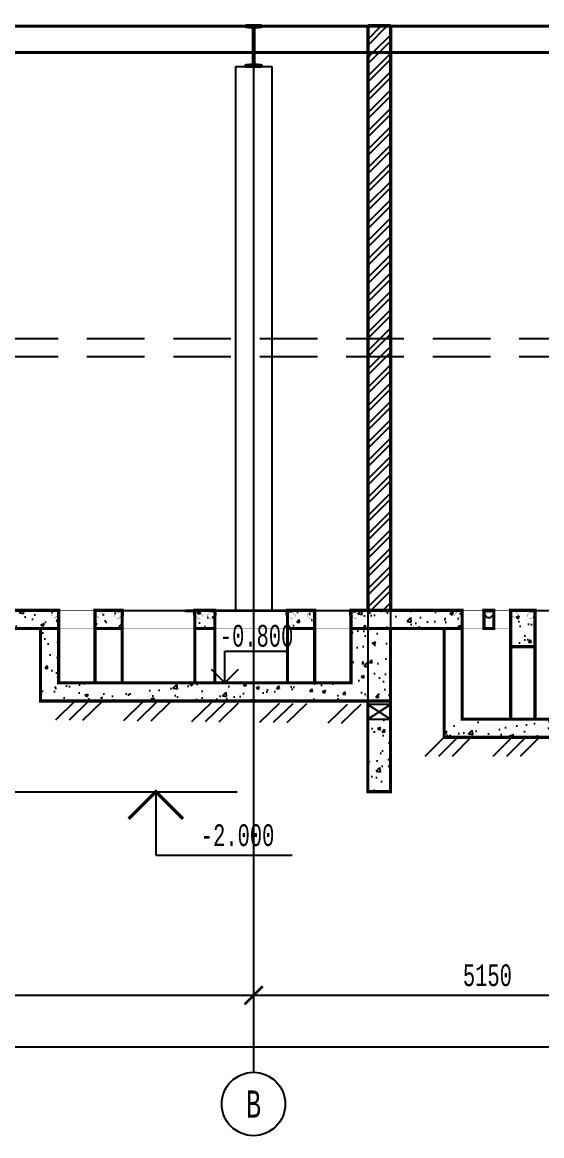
# Model space of a CAD drawing. Extents: x 419008 to 585152, y 366207 to 472224.
# Drawn here: x 515288 to 521010, y 412231 to 424514 of the extents above; entities that cross this region are included whole.
import ezdxf
from ezdxf.enums import TextEntityAlignment as Align

# ---------------------------------------------------------------- set-up
doc = ezdxf.new("R2010")
doc.units = 0
doc.header["$LTSCALE"] = 50
doc.header["$PDSIZE"] = -5
for name, pattern in [('CACHE', [0.375, 0.25, -0.125]), ('CONTINOUS', [16, 16, -1e-13]), ('DASHED', [19.05, 12.7, -6.35])]:
    doc.linetypes.add(name, pattern=pattern)
doc.layers.get('0').update_dxf_attribs({"linetype": 'CONTINUOUS'})
doc.layers.get('Defpoints').update_dxf_attribs({"linetype": 'CONTINUOUS'})
for name, color, linetype in [('AXIS', 40, 'CONTINUOUS'), ('BRICK', 2, 'CONTINUOUS'), ('hatch', 251, 'CONTINUOUS'), ('Metall', 230, 'CONTINUOUS'), ('WALL', 5, 'CONTINUOUS')]:
    doc.layers.add(name, color=color, linetype=linetype)
doc.styles.add('MONOTXT1', font='monotxt1', dxfattribs={"width": 0.65, "height": 300})
doc.styles.add('ST_1', font='monotxt.shx', dxfattribs={"width": 0.65, "height": 300})
doc.styles.add('ST_2', font='monotxt.shx', dxfattribs={"width": 0.65, "height": 240})
doc.styles.get("Standard").update_dxf_attribs({"font": 'monotxt.shx', "width": 0.65, "height": 300})
doc.dimstyles.get("Standard").update_dxf_attribs({"dimtxt": 300, "dimasz": 300, "dimexe": 2, "dimexo": 2, "dimgap": 0.09, "dimtad": 1, "dimdec": 0, "dimzin": 0, "dimdsep": 46, "dimtxsty": 'Standard', "dimcen": 0.09, "dimadec": 0, "dimazin": 0, "dimtfac": 1, "dimtdec": 0, "dimtofl": 0, "dimtmove": 0, "dimatfit": 3, "dimfxl": 1, "dimtolj": 1, "dimtzin": 0, "dimarcsym": 0})
pattern_1 = [(50, (254863.53, 336057.43), (364.36934, -31.87817), [38.1, -419.1]), (355, (254863.53, 336057.43), (-70.48565, 382.1133), [30.48, -335.28]), (100.451, (254893.9, 336054.77), (293.885, 350.23338), [32.38, -356.18]), (46.1842, (254863.53, 336159.03), (542.1581, -84.08466), [57.15, -628.65]), (96.6356, (254908.7, 336152), (474.8085, 494.8511), [48.57, -534.27]), (351.184, (254863.5, 336159), (474.8092, 494.8502), [45.72, -502.92]), (21, (254914.33, 336133.63), (303.22976, -204.53104), [38.1, -419.1]), (326, (254914.33, 336133.63), (123.60406, 368.37593), [30.48, -335.28]), (71.4514, (254939.6, 336116.58), (426.833, 163.8457), [32.38, -356.18]), (37.5, (254863.53, 336057.43), (6.177207, 169.11008), [0, -331.216, 0, -340.36, 0, -336.55]), (7.5, (254863.53, 336057.43), (133.63933, 200.36115), [0, -194.056, 0, -323.596, 0, -128.27]), (327.5, (254750.24, 336057.43), (271.18119, -11.45749), [0, -127, 0, -396.24, 0, -525.78]), (317.5, (254699.44, 336057.43), (296.25836, 50.85298), [0, -165.1, 0, -263.144, 0, -373.38])]

# ---------------------------------------------------------------- blocks, each defined once
blk = doc.blocks.new('_ARCHTICK')
at = {"color": 0, "linetype": 'ByBlock', "const_width": 0.15}
blk.add_lwpolyline([(-0.5, -0.5), (0.5, 0.5)], dxfattribs=at)
blk = doc.blocks.new('*D36')
at = {"layer": 'AXIS', "color": 174, "lineweight": -2, "transparency": 16777216}
for p, q in [((511037, 413780), (511037, 413980)), ((517837, 413780), (517837, 413980)), ((518037, 413780), (510837, 413780))]:
    blk.add_line(p, q, dxfattribs=at)
at = {"layer": 'Defpoints', "color": 0, "transparency": 16777216}
for p in [(511037, 413780), (511037, 413780), (517837, 413780)]:
    blk.add_point(p, dxfattribs=at)
at = {"layer": 'AXIS', "color": 174, "lineweight": -2, "transparency": 16777216, "xscale": 200, "yscale": 200, "zscale": 200, "rotation": 180}
blk.add_blockref('_ARCHTICK', (511037, 413780), dxfattribs=at)
at = {"layer": 'AXIS', "color": 174, "lineweight": -2, "transparency": 16777216, "xscale": 200, "yscale": 200, "zscale": 200}
blk.add_blockref('_ARCHTICK', (517837, 413780), dxfattribs=at)
at = {"layer": 'AXIS', "color": 174, "transparency": 16777216, "insert": (514437, 414000), "char_height": 240, "attachment_point": 5, "style": 'ST_2'}
blk.add_mtext('\\A1;6800', dxfattribs=at)
blk = doc.blocks.new('*D37')
at = {"layer": 'AXIS', "color": 174, "lineweight": -2, "transparency": 16777216}
for p, q in [((517837, 413780), (517837, 413980)), ((522987, 413780), (522987, 413980)), ((523187, 413780), (517637, 413780))]:
    blk.add_line(p, q, dxfattribs=at)
at = {"layer": 'Defpoints', "color": 0, "transparency": 16777216}
for p in [(517837, 413780), (517837, 413780), (522987, 413780)]:
    blk.add_point(p, dxfattribs=at)
at = {"layer": 'AXIS', "color": 174, "lineweight": -2, "transparency": 16777216, "xscale": 200, "yscale": 200, "zscale": 200, "rotation": 180}
blk.add_blockref('_ARCHTICK', (517837, 413780), dxfattribs=at)
at = {"layer": 'AXIS', "color": 174, "lineweight": -2, "transparency": 16777216, "xscale": 200, "yscale": 200, "zscale": 200}
blk.add_blockref('_ARCHTICK', (522987, 413780), dxfattribs=at)
at = {"layer": 'AXIS', "color": 174, "transparency": 16777216, "insert": (520412, 414000), "char_height": 240, "attachment_point": 5, "style": 'ST_2'}
blk.add_mtext('\\A1;5150', dxfattribs=at)
blk = doc.blocks.new('*D50')
at = {"layer": 'Defpoints', "color": 0, "transparency": 16777216}
for p in [(572807, 413213), (511037, 413189), (572807, 413189)]:
    blk.add_point(p, dxfattribs=at)
at = {"layer": 'WALL', "color": 174, "lineweight": -2, "transparency": 16777216}
for p, q in [((511037, 413189), (511037, 413413)), ((572807, 413189), (572807, 413413)), ((510837, 413213), (573007, 413213))]:
    blk.add_line(p, q, dxfattribs=at)
at = {"layer": 'WALL', "color": 174, "lineweight": -2, "transparency": 16777216, "xscale": 200, "yscale": 200, "zscale": 200, "rotation": 180}
blk.add_blockref('_ARCHTICK', (511037, 413213), dxfattribs=at)
at = {"layer": 'WALL', "color": 174, "lineweight": -2, "transparency": 16777216, "xscale": 200, "yscale": 200, "zscale": 200}
blk.add_blockref('_ARCHTICK', (572807, 413213), dxfattribs=at)
at = {"layer": 'WALL', "color": 174, "transparency": 16777216, "insert": (540954, 413433), "char_height": 240, "attachment_point": 5, "style": 'ST_2'}
blk.add_mtext('\\A1;61770', dxfattribs=at)
blk = doc.blocks.new('A$C7C8A6784')
blk.add_hatch(color=244).paths.add_polyline_path([(-5, -10), (-5, -48, 0.414214), (-4, -50), (0, -50), (0, 0), (-50, 0), (-50, -4, 0.414214), (-48, -5), (-10, -5, -0.414214)])
at = {"color": 244}
blk.add_lwpolyline([(0, 0), (-50, 0), (-50, -4, 0.414214), (-48, -5), (-10, -5, -0.414214), (-5, -10), (-5, -48, 0.414214), (-4, -50), (0, -50)], format="xyb", close=True, dxfattribs=at)
at = {"color": 244, "const_width": 3}
blk.add_lwpolyline([(-84, -62), (-84, -46, -0.198912), (-81, -39), (-51, -10, -0.198912), (-44, -7), (-17, -7, -0.414214), (-7, -17), (-7, -44, -0.198912), (-10, -51), (-39, -81, -0.198912), (-46, -84), (-62, -84)], format="xyb", dxfattribs=at)
blk = doc.blocks.new('A$C7A9B6DF5')
at = {"ltscale": 350}
for color, points in [(200, [(51, 5), (-850, 5), (-850, 9), (51, 9)]), (204, [(-795, -4), (-795, -43, 0.414214), (-793, -45), (-790, -45), (-790, 5), (-840, 5), (-840, 2, 0.414214), (-838, 0), (-799, 0, -0.414214)]), (204, [(1, 0), (40, 0, 0.414214), (41, 2), (41, 5), (-9, 5), (-9, -45), (-5, -45, 0.414214), (-4, -43), (-4, -4, -0.414214)])]:
    blk.add_hatch(color=color, dxfattribs=at).paths.add_polyline_path(points)
at = {"color": 200, "ltscale": 350}
blk.add_lwpolyline([(51, 5), (-850, 5), (-850, 9), (51, 9)], close=True, dxfattribs=at)
at = {"color": 204, "ltscale": 350}
for points in [[(-790, 5), (-840, 5), (-840, 2, 0.414214), (-838, 0), (-799, 0, -0.414214), (-795, -4), (-795, -43, 0.414214), (-793, -45), (-790, -45)], [(-9, 5), (41, 5), (41, 2, -0.414214), (40, 0), (1, 0, 0.414214), (-4, -4), (-4, -43, -0.414214), (-5, -45), (-9, -45)]]:
    blk.add_lwpolyline(points, format="xyb", close=True, dxfattribs=at)
at = {"color": 204, "linetype": 'CACHE', "ltscale": 350, "const_width": 2}
blk.add_lwpolyline([(-790, 0), (-9, 0)], dxfattribs=at)
at = {"color": 204, "ltscale": 350, "const_width": 2}
blk.add_lwpolyline([(-790, -45), (-9, -45)], dxfattribs=at)
blk = doc.blocks.new('A$C7DED7B57')
at = {"ltscale": 350}
for color, points in [(200, [(50.5, 5), (-450.5, 5), (-450.5, 9), (50.5, 9)]), (204, [(-395.5, -4.5), (-395.5, -43.5, 0.4142136), (-394, -45), (-390.5, -45), (-390.5, 5), (-440.5, 5), (-440.5, 1.5, 0.4142136), (-439, 0), (-400, 0, -0.4142136)]), (204, [(0, 0), (39, 0, 0.4142136), (40.5, 1.5), (40.5, 5), (-9.5, 5), (-9.5, -45), (-6, -45, 0.4142136), (-4.5, -43.5), (-4.5, -4.5, -0.4142136)])]:
    blk.add_hatch(color=color, dxfattribs=at).paths.add_polyline_path(points)
at = {"color": 200, "ltscale": 350}
blk.add_lwpolyline([(50.5, 5), (-450.5, 5), (-450.5, 9), (50.5, 9)], close=True, dxfattribs=at)
at = {"color": 204, "ltscale": 350}
for points in [[(-390.5, 5), (-440.5, 5), (-440.5, 1.5, 0.4142136), (-439, 0), (-400, 0, -0.4142136), (-395.5, -4.5), (-395.5, -43.5, 0.4142136), (-394, -45), (-390.5, -45)], [(-9.5, 5), (40.5, 5), (40.5, 1.5, -0.4142136), (39, 0), (0, 0, 0.4142136), (-4.5, -4.5), (-4.5, -43.5, -0.4142136), (-6, -45), (-9.5, -45)]]:
    blk.add_lwpolyline(points, format="xyb", close=True, dxfattribs=at)
at = {"color": 204, "linetype": 'CACHE', "ltscale": 350, "const_width": 2}
blk.add_lwpolyline([(-390.5, 0), (-9.5, 0)], dxfattribs=at)
at = {"color": 204, "ltscale": 350, "const_width": 2}
blk.add_lwpolyline([(-390.5, -45), (-9.5, -45)], dxfattribs=at)
blk = doc.blocks.new('A$C765538DE')
at = {"ltscale": 350}
for color, points in [(200, [(50.5, 5), (-1750.5, 5), (-1750.5, 9), (50.5, 9)]), (204, [(-1695.5, -4.5), (-1695.5, -43.5, 0.4142136), (-1694, -45), (-1690.5, -45), (-1690.5, 5), (-1740.5, 5), (-1740.5, 1.5, 0.4142136), (-1739, 0), (-1700, 0, -0.4142136)]), (204, [(0, 0), (39, 0, 0.4142136), (40.5, 1.5), (40.5, 5), (-9.5, 5), (-9.5, -45), (-6, -45, 0.4142136), (-4.5, -43.5), (-4.5, -4.5, -0.4142136)])]:
    blk.add_hatch(color=color, dxfattribs=at).paths.add_polyline_path(points)
at = {"color": 200, "ltscale": 350}
blk.add_lwpolyline([(50.5, 5), (-1750.5, 5), (-1750.5, 9), (50.5, 9)], close=True, dxfattribs=at)
at = {"color": 204, "ltscale": 350}
for points in [[(-1690.5, 5), (-1740.5, 5), (-1740.5, 1.5, 0.4142136), (-1739, 0), (-1700, 0, -0.4142136), (-1695.5, -4.5), (-1695.5, -43.5, 0.4142136), (-1694, -45), (-1690.5, -45)], [(-9.5, 5), (40.5, 5), (40.5, 1.5, -0.4142136), (39, 0), (0, 0, 0.4142136), (-4.5, -4.5), (-4.5, -43.5, -0.4142136), (-6, -45), (-9.5, -45)]]:
    blk.add_lwpolyline(points, format="xyb", close=True, dxfattribs=at)
at = {"color": 204, "ltscale": 350, "const_width": 2}
for points in [[(-1690.5, 0), (-9.5, 0)], [(-1690.5, -45), (-9.5, -45)]]:
    blk.add_lwpolyline(points, dxfattribs=at)
blk = doc.blocks.new('o_1')
at = {"linetype": 'Continuous'}
for p, q in [((0, 7), (14, 7)), ((0, 0), (0, 7))]:
    blk.add_line(p, q, dxfattribs=at)
at = {"color": 7, "linetype": 'Continuous', "const_width": 0.35}
blk.add_lwpolyline([(-3, 3), (0, 0), (3, 3)], dxfattribs=at)
blk = doc.blocks.new('o_3')
at = {"linetype": 'Continuous'}
for p, q in [((0, 0), (0, -7)), ((0, -7), (15, -7))]:
    blk.add_line(p, q, dxfattribs=at)
at = {"color": 7, "linetype": 'Continuous', "const_width": 0.35}
blk.add_lwpolyline([(-3, -3), (0, 0), (3, -3)], dxfattribs=at)
blk = doc.blocks.new('psw1')
at = {"color": 7, "linetype": 'Continuous'}
blk.add_circle((-347, 1), 350, dxfattribs=at)
at = {"color": 7, "linetype": 'Continuous', "style": 'MONOTXT1', "width": 0.65}
blk.add_attdef('99', text='', height=300, dxfattribs=at).set_placement((-347, 1), align=Align.MIDDLE)

msp = doc.modelspace()

# ---------------------------------------------------------------- hatches: boundary and pattern name
at = {"layer": 'BRICK'}
h = msp.add_hatch(dxfattribs=at)
h.set_pattern_fill('ANSI32', color=256, scale=15, style=0)
h.set_pattern_definition([(45, (0, 3026.19), (-101.02788, 101.02788), []), (45, (67.35, 3026.19), (-101.02788, 101.02788), [])])
h.paths.add_polyline_path([(519346.8, 424176.9), (519096.8, 424176.9), (519096.8, 421026.9), (519346.8, 421026.9)])
h.paths.add_polyline_path([(519346.8, 424465.9), (519096.8, 424465.9), (519096.8, 424187.9), (519346.8, 424187.9)])
h.paths.add_polyline_path([(519346.8, 421026.9), (519096.8, 421026.9), (519096.8, 420826.9), (519346.8, 420826.9)])
h.paths.add_polyline_path([(519346.8, 420826.9), (519096.8, 420826.9), (519096.8, 418026.7), (519346.8, 418026.7)])
at = {"layer": 'hatch'}
h = msp.add_hatch(dxfattribs=at)
h.set_pattern_fill('AR-CONC', color=256, style=0)
h.set_pattern_definition([(50, (25541.07, 705609.59), (182.18467, -15.939086), [19.05, -209.55]), (355, (25541.07, 705609.59), (-35.242826, 191.05664), [15.24, -167.64]), (100.451, (25556.25, 705608.26), (146.9425, 175.11669), [16.19, -178.09]), (46.1842, (25541.07, 705660.4), (271.07904, -42.04233), [28.575, -314.325]), (96.6356, (25563.66, 705656.89), (237.40423, 247.42556), [24.285, -267.135]), (351.184, (25541.07, 705660.4), (237.4046, 247.42512), [22.86, -251.46]), (21, (25566.47, 705647.69), (151.61488, -102.26552), [19.05, -209.55]), (326, (25566.47, 705647.69), (61.80203, 184.187966), [15.24, -167.64]), (71.4514, (25579.1, 705639.17), (213.41649, 81.92286), [16.19, -178.09]), (37.5, (25541.07, 705609.59), (3.088603, 84.555039), [0, -165.608, 0, -170.18, 0, -168.275]), (7.5, (25541.07, 705609.59), (66.819663, 100.180575), [0, -97.028, 0, -161.798, 0, -64.135]), (327.5, (25484.43, 705609.59), (135.590595, -5.728744), [0, -63.5, 0, -198.12, 0, -262.89]), (317.5, (25459.03, 705609.59), (148.129181, 25.42649), [0, -82.55, 0, -131.572, 0, -186.69])])
h.paths.add_polyline_path([(500770.8, 436480.8), (501462.8, 436480.8), (501462.8, 436120.8), (500770.8, 436120.8)], flags=9)
h.paths.add_polyline_path([(488770.8, 436480.8), (489462.8, 436480.8), (489462.8, 436120.8), (488770.8, 436120.8)], flags=9)
h.paths.add_polyline_path([(482770.8, 436480.8), (483462.8, 436480.8), (483462.8, 436120.8), (482770.8, 436120.8)], flags=9)
h.paths.add_polyline_path([(476020.8, 436480.8), (476712.8, 436480.8), (476712.8, 436120.8), (476020.8, 436120.8)], flags=9)
h.paths.add_polyline_path([(472298, 434406), (472935.5, 434406), (472935.5, 434856), (472298, 434856)], flags=9)
h.paths.add_polyline_path([(479798, 434406), (480435.5, 434406), (480435.5, 434856), (479798, 434856)], flags=9)
h.paths.add_polyline_path([(485798, 434406), (486435.5, 434406), (486435.5, 434856), (485798, 434856)], flags=9)
h.paths.add_polyline_path([(491798, 434406), (492435.5, 434406), (492435.5, 434856), (491798, 434856)], flags=9)
h.paths.add_polyline_path([(497785.5, 434368.5), (498448, 434368.5), (498448, 434893.5), (497785.5, 434893.5)], flags=9)
h.paths.add_polyline_path([(503798, 434406), (504435.5, 434406), (504435.5, 434856), (503798, 434856)], flags=9)
h.paths.add_polyline_path([(509798, 434406), (510435.5, 434406), (510435.5, 434856), (509798, 434856)], flags=9)
h.paths.add_polyline_path([(510896.8, 434406), (511176.8, 434406), (511176.8, 434856), (510896.8, 434856)], flags=9)
h.paths.add_polyline_path([(490942.8, 435780.8), (491790.8, 435780.8), (491790.8, 435420.8), (490942.8, 435420.8)], flags=9)
h.paths.add_polyline_path([(510308.8, 436480.8), (510844.8, 436480.8), (510844.8, 436120.8), (510308.8, 436120.8)], flags=9)
h.paths.add_polyline_path([(505170.8, 436480.9), (505862.8, 436480.9), (505862.8, 436120.9), (505170.8, 436120.9)], flags=9)
h.paths.add_polyline_path([(493370.8, 436480.9), (494062.8, 436480.9), (494062.8, 436120.9), (493370.8, 436120.9)], flags=9)
h.paths.add_polyline_path([(494981.8, 434406), (495651.8, 434406), (495651.8, 434856), (494981.8, 434856)], flags=9)
h.paths.add_polyline_path([(506581.8, 434406), (507251.8, 434406), (507251.8, 434856), (506581.8, 434856)], flags=9)
h.paths.add_polyline_path([(496370.8, 436480.9), (497062.8, 436480.9), (497062.8, 436120.9), (496370.8, 436120.9)], flags=9)
h.paths.add_polyline_path([(508170.8, 436480.9), (508862.8, 436480.9), (508862.8, 436120.9), (508170.8, 436120.9)], flags=9)
h.paths.add_polyline_path([(510593.8, 419431.2), (511129.8, 419431.2), (511129.8, 419071.2), (510593.8, 419071.2)], flags=9)
h.paths.add_polyline_path([(511396.2, 417908.8), (511396.2, 418444.8), (511756.2, 418444.8), (511756.2, 417908.8)], flags=9)
h.paths.add_polyline_path([(512300.9, 414951.9), (513555.9, 414951.9), (513555.9, 415401.9), (512300.9, 415401.9)], flags=9)
h.paths.add_polyline_path([(512289.2, 425452.5), (514739.2, 425452.5), (514739.2, 425977.5), (512289.2, 425977.5)], flags=9)
h.paths.add_polyline_path([(512106.7, 426070.6), (514921.7, 426070.6), (514921.7, 426520.6), (512106.7, 426520.6)], flags=9)
h.paths.add_polyline_path([(469410.7, 421851.9), (470470.7, 421851.9), (470470.7, 422301.9), (469410.7, 422301.9)], flags=9)
h.paths.add_polyline_path([(469610.7, 419851.9), (470670.7, 419851.9), (470670.7, 420301.9), (469610.7, 420301.9)], flags=9)
h.paths.add_polyline_path([(469610.7, 424051.9), (470670.7, 424051.9), (470670.7, 424501.9), (469610.7, 424501.9)], flags=9)
h.paths.add_polyline_path([(469610.7, 425751.9), (470670.7, 425751.9), (470670.7, 426201.9), (469610.7, 426201.9)], flags=9)
h.paths.add_polyline_path([(467730.4, 418075.2), (468660.4, 418075.2), (468660.4, 418525.2), (467730.4, 418525.2)], flags=9)
h.paths.add_polyline_path([(467472.3, 418551.9), (468727.3, 418551.9), (468727.3, 419001.9), (467472.3, 419001.9)], flags=9)
h.paths.add_polyline_path([(468895.7, 419051.9), (469955.7, 419051.9), (469955.7, 419501.9), (468895.7, 419501.9)], flags=9)
h.paths.add_polyline_path([(469386.1, 416351.9), (470641.1, 416351.9), (470641.1, 416801.9), (469386.1, 416801.9)], flags=9)
h.paths.add_polyline_path([(532957.2, 447358.5), (533757.1, 447342.5), (533766.1, 447792.4), (532966.2, 447808.4)], flags=9)
h.paths.add_polyline_path([(495029.7, 445679.5), (495029.7, 446479.5), (494579.7, 446479.5), (494579.7, 445679.5)], flags=9)
h.paths.add_polyline_path([(495029.7, 452487.4), (495029.7, 453287.4), (494579.7, 453287.4), (494579.7, 452487.4)], flags=9)
h.paths.add_polyline_path([(529266.4, 447342.5), (530066.2, 447358.5), (530057.2, 447808.4), (529257.4, 447792.4)], flags=9)
h.paths.add_polyline_path([(475302.5, 444646.2), (475871.8, 445208.2), (475555.6, 445528.5), (474986.3, 444966.4)], flags=9)
h.paths.add_polyline_path([(475466.2, 454351), (476035.5, 453789), (476351.7, 454109.2), (475782.4, 454671.3)], flags=9)
h.paths.add_polyline_path([(494364.5, 456345.5), (494364.5, 457145.5), (493914.5, 457145.5), (493914.5, 456345.5)], flags=9)
h.paths.add_polyline_path([(496669.5, 456345.5), (496669.5, 457145.5), (496219.5, 457145.5), (496219.5, 456345.5)], flags=9)
h.paths.add_polyline_path([(494364.5, 441852.3), (494364.5, 442652.3), (493914.5, 442652.3), (493914.5, 441852.3)], flags=9)
h.paths.add_polyline_path([(514426.7, 444562.4), (519541.7, 444562.4), (519541.7, 445087.4), (514426.7, 445087.4)], flags=9)
h.paths.add_polyline_path([(515856.7, 445062.4), (518111.7, 445062.4), (518111.7, 445587.4), (515856.7, 445587.4)], flags=9)
h.paths.add_polyline_path([(518806.6, 442591.5), (519866.6, 442591.5), (519866.6, 443041.5), (518806.6, 443041.5)], flags=9)
h.paths.add_polyline_path([(519006.6, 444291.5), (520066.6, 444291.5), (520066.6, 444741.5), (519006.6, 444741.5)], flags=9)
h.paths.add_polyline_path([(520590, 442291.5), (521650, 442291.5), (521650, 442741.5), (520590, 442741.5)], flags=9)
h.paths.add_polyline_path([(523618.1, 442841.5), (524678.1, 442841.5), (524678.1, 443291.5), (523618.1, 443291.5)], flags=9)
h.paths.add_polyline_path([(541373.5, 445091.5), (542433.5, 445091.5), (542433.5, 445541.5), (541373.5, 445541.5)], flags=9)
h.paths.add_polyline_path([(541373.5, 444291.5), (542433.5, 444291.5), (542433.5, 444741.5), (541373.5, 444741.5)], flags=9)
h.paths.add_polyline_path([(525572.5, 439391.5), (526827.5, 439391.5), (526827.5, 439841.5), (525572.5, 439841.5)], flags=9)
h.paths.add_polyline_path([(541089.4, 438791.5), (542344.4, 438791.5), (542344.4, 439241.5), (541089.4, 439241.5)], flags=9)
h.paths.add_polyline_path([(520790, 441491.5), (521850, 441491.5), (521850, 441941.5), (520790, 441941.5)], flags=9)
h.paths.add_polyline_path([(520781.7, 438791.5), (522036.7, 438791.5), (522036.7, 439241.5), (520781.7, 439241.5)], flags=9)
h.paths.add_polyline_path([(543158.1, 441491.5), (544218.1, 441491.5), (544218.1, 441941.5), (543158.1, 441941.5)], flags=9)
h.paths.add_polyline_path([(544673.6, 440509.2), (545603.6, 440509.2), (545603.6, 440959.2), (544673.6, 440959.2)], flags=9)
h.paths.add_polyline_path([(544356.6, 440991.5), (545611.6, 440991.5), (545611.6, 441441.5), (544356.6, 441441.5)], flags=9)
h.paths.add_polyline_path([(518806.6, 440588.2), (519736.6, 440588.2), (519736.6, 441038.2), (518806.6, 441038.2)], flags=9)
h.paths.add_polyline_path([(518657.5, 441091.5), (519912.5, 441091.5), (519912.5, 441541.5), (518657.5, 441541.5)], flags=9)
h.paths.add_polyline_path([(541336, 440991.5), (542396, 440991.5), (542396, 441441.5), (541336, 441441.5)], flags=9)
h.paths.add_polyline_path([(541136, 443191.5), (542196, 443191.5), (542196, 443641.5), (541136, 443641.5)], flags=9)
h.paths.add_polyline_path([(534476.3, 441191.5), (535536.3, 441191.5), (535536.3, 441641.5), (534476.3, 441641.5)], flags=9)
h.paths.add_polyline_path([(522280.5, 414704.7), (523340.5, 414704.7), (523340.5, 415154.7), (522280.5, 415154.7)], flags=9)
h.paths.add_polyline_path([(517287, 414150.4), (518542, 414150.4), (518542, 414600.4), (517287, 414600.4)], flags=9)
h.paths.add_polyline_path([(508129.5, 440638.9), (509012, 440638.9), (509012, 441238.9), (508129.5, 441238.9)], flags=9)
h.paths.add_polyline_path([(512633, 448096.3), (512880.5, 448096.3), (512880.5, 448546.3), (512633, 448546.3)], flags=9)
h.paths.add_polyline_path([(468143, 448096.3), (468390.5, 448096.3), (468390.5, 448546.3), (468143, 448546.3)], flags=9)
h.paths.add_polyline_path([(530453.2, 452029.4), (534189, 452029.4), (534189, 452724.3), (530453.2, 452724.3)], flags=9)
h.paths.add_polyline_path([(534476.3, 444491.5), (535536.3, 444491.5), (535536.3, 444941.5), (534476.3, 444941.5)], flags=9)
h.paths.add_polyline_path([(520590, 445091.5), (521650, 445091.5), (521650, 445541.5), (520590, 445541.5)], flags=9)
h.paths.add_polyline_path([(520590, 444291.5), (521650, 444291.5), (521650, 444741.5), (520590, 444741.5)], flags=9)
h.paths.add_polyline_path([(520790, 448191.5), (521850, 448191.5), (521850, 448641.5), (520790, 448641.5)], flags=9)
h.paths.add_polyline_path([(495221.2, 430947.8), (498957.1, 430947.8), (498957.1, 431642.7), (495221.2, 431642.7)], flags=9)
h.paths.add_polyline_path([(492878.6, 461043.2), (497561.1, 461043.2), (497561.1, 461738.5), (492878.6, 461738.5)], flags=9)
h.paths.add_polyline_path([(510378.4, 458136.7), (511260.9, 458136.7), (511260.9, 458736.7), (510378.4, 458736.7)], flags=9)
h.paths.add_polyline_path([(481193.2, 440708.9), (482075.7, 440708.9), (482075.7, 441308.9), (481193.2, 441308.9)], flags=9)
h.paths.add_polyline_path([(496669.5, 441852.3), (496669.5, 442652.3), (496219.5, 442652.3), (496219.5, 441852.3)], flags=9)
h.paths.add_polyline_path([(481256.8, 458064.8), (482139.3, 458064.8), (482139.3, 458664.8), (481256.8, 458664.8)], flags=9)
h.paths.add_polyline_path([(503896.7, 458931.5), (507346.7, 458931.5), (507346.7, 459531.5), (503896.7, 459531.5)], flags=9)
h.paths.add_polyline_path([(495860, 438147.5), (496140, 438147.5), (496140, 438597.5), (495860, 438597.5)], flags=9)
h.paths.add_polyline_path([(495860, 458894.4), (496140, 458894.4), (496140, 459344.4), (495860, 459344.4)], flags=9)
h.paths.add_polyline_path([(511945.7, 440638.9), (512828.2, 440638.9), (512828.2, 441238.9), (511945.7, 441238.9)], flags=9)
h.paths.add_polyline_path([(511970.9, 458134.8), (512853.4, 458134.8), (512853.4, 458734.8), (511970.9, 458734.8)], flags=9)
h.paths.add_polyline_path([(534530.8, 440722.1), (535590.8, 440722.1), (535590.8, 441172.1), (534530.8, 441172.1)], flags=9)
h.paths.add_polyline_path([(527454.4, 448407.8), (530091.9, 448407.8), (530091.9, 449007.8), (527454.4, 449007.8)], flags=9)
h.paths.add_polyline_path([(483080.5, 430363.7), (494330.5, 430363.7), (494330.5, 430963.7), (483080.5, 430963.7)], flags=9)
h.paths.add_polyline_path([(483109.4, 430832), (492214.4, 430832), (492214.4, 431432), (483109.4, 431432)], flags=9)
h.paths.add_polyline_path([(483123.4, 429875.6), (491253.4, 429875.6), (491253.4, 430475.6), (483123.4, 430475.6)], flags=9)
h.paths.add_polyline_path([(483060.1, 428282.9), (487485.1, 428282.9), (487485.1, 428882.9), (483060.1, 428882.9)], flags=9)
h.paths.add_polyline_path([(483085.9, 426590.3), (492905.9, 426590.3), (492905.9, 427190.3), (483085.9, 427190.3)], flags=9)
h.paths.add_polyline_path([(483085.9, 427694.5), (492385.9, 427694.5), (492385.9, 428294.5), (483085.9, 428294.5)], flags=9)
h.paths.add_polyline_path([(482998.8, 428832.3), (494443.8, 428832.3), (494443.8, 429432.3), (482998.8, 429432.3)], flags=9)
h.paths.add_polyline_path([(483018.1, 429440.2), (493813.1, 429440.2), (493813.1, 430040.2), (483018.1, 430040.2)], flags=9)
h.paths.add_polyline_path([(483069.6, 431319.7), (492759.6, 431319.7), (492759.6, 431919.7), (483069.6, 431919.7)], flags=9)
h.paths.add_polyline_path([(483099.3, 431836), (492984.3, 431836), (492984.3, 432436), (483099.3, 432436)], flags=9)
h.paths.add_polyline_path([(483076.5, 426050.8), (489061.5, 426050.8), (489061.5, 426650.8), (483076.5, 426650.8)], flags=9)
h.paths.add_polyline_path([(483085.9, 427125.1), (488030.9, 427125.1), (488030.9, 427725.1), (483085.9, 427725.1)], flags=9)
h.paths.add_polyline_path([(508066.2, 424793.9), (508066.2, 424593.9), (510246.8, 424593.9), (510246.8, 424793.9)])
at = {"layer": 'WALL', "linetype": 'CONTINOUS'}
h = msp.add_hatch(dxfattribs=at)
h.set_pattern_fill('AR-CONC', color=256, scale=2, style=0)
h.set_pattern_definition(pattern_1)
h.paths.add_polyline_path([(515688.8, 417976.7), (515680.3, 417976.7), (515646.4, 417942.9), (515642.3, 417942.9, 0.1989124), (515649.3, 417945.8), (515678.8, 417975.3, 0.1989124), (515681.8, 417982.4), (515681.8, 418009.7, 0.4142136), (515671.8, 418019.7), (515644.4, 418019.7, 0.1989124), (515637.3, 418016.8), (515604.9, 417984.4), (515604.9, 417980.2, -0.1989124), (515607.8, 417987.3), (515638.8, 418018.2), (515638.8, 418026.7), (514836.8, 418026.7), (514836.8, 417826.7), (515086.6, 417826.7), (515488.8, 417826.7), (515688.8, 417826.7)])
h = msp.add_hatch(dxfattribs=at)
h.set_pattern_fill('AR-CONC', color=256, scale=2, style=0)
h.set_pattern_definition(pattern_1)
h.paths.add_polyline_path([(516388.8, 417967.7), (516383.8, 417967.7), (516383.8, 418008.2, 0.4142136), (516379.3, 418012.7), (516338.8, 418012.7), (516338.8, 418017.7), (516348.8, 418017.7), (516348.8, 418022.7), (516338.8, 418022.7), (516338.8, 418026.7), (516138.8, 418026.7), (516138.8, 418021.7), (516098.3, 418021.7, 0.4142136), (516093.8, 418017.2), (516093.8, 417976.7), (516088.8, 417976.7), (516088.8, 417826.7), (516388.8, 417826.7)])
h.paths.add_polyline_path([(517409.8, 417967.7), (517404.8, 417967.7), (517404.8, 418008.2, 0.4142136), (517400.3, 418012.7), (517359.8, 418012.7), (517359.8, 418017.7), (517368.8, 418017.7), (517368.8, 418022.7), (517358.8, 418022.7), (517358.8, 418026.7), (517239.8, 418026.7), (517239.8, 418022.7), (517229.8, 418022.7), (517229.8, 418017.7), (517238.8, 418017.7), (517238.8, 418012.7), (517198.3, 418012.7, 0.4142136), (517193.8, 418008.2), (517193.8, 417967.7), (517188.8, 417967.7), (517188.8, 417826.7), (517409.8, 417826.7)])
h.paths.add_polyline_path([(518509.8, 417967.7), (518504.8, 417967.7), (518504.8, 418008.2, 0.4142136), (518500.3, 418012.7), (518459.8, 418012.7), (518459.8, 418017.7), (518469.3, 418017.7), (518469.3, 418022.7), (518459.3, 418022.7), (518459.3, 418026.7), (518259.8, 418026.7), (518259.8, 418022.7), (518249.8, 418022.7), (518249.8, 418017.7), (518259.8, 418017.7), (518259.8, 418012.7), (518219.3, 418012.7, 0.4142136), (518214.8, 418008.2), (518214.8, 417967.7), (518209.8, 417967.7), (518209.8, 417826.7), (518509.8, 417826.7)])
h.paths.add_polyline_path([(519094.8, 417826.7), (518909.8, 417826.7), (518909.8, 417226.7), (515688.8, 417226.7), (515688.8, 417826.7), (515488.8, 417826.7), (515488.8, 417026.7), (519094.8, 417026.7)])
h = msp.add_hatch(dxfattribs=at)
h.set_pattern_fill('AR-CONC', color=256, scale=2, style=0)
h.set_pattern_definition(pattern_1)
h.paths.add_polyline_path([(519346.8, 417826.7), (519346.8, 418026.7), (519094.8, 418026.7), (519094.8, 417826.7)])
h.paths.add_polyline_path([(519094.8, 417826.7), (519094.8, 418026.7), (518960.3, 418026.7), (518960.3, 418022.7), (518950.3, 418022.7), (518950.3, 418017.7), (518959.8, 418017.7), (518959.8, 418012.7), (518919.3, 418012.7, 0.4142136), (518914.8, 418008.2), (518914.8, 417967.7), (518909.8, 417967.7), (518909.8, 417826.7)])
h.paths.add_polyline_path([(520936.8, 417826.7), (520936.8, 417967.7), (520931.8, 417967.7), (520931.8, 418008.2, 0.4142136), (520927.3, 418012.7), (520886.8, 418012.7), (520886.8, 418017.7), (520896.3, 418017.7), (520896.3, 418022.7), (520886.3, 418022.7), (520886.3, 418026.7), (520717.8, 418026.7), (520717.8, 418021.7), (520677.3, 418021.7, 0.4142136), (520672.8, 418017.2), (520672.8, 417976.7), (520667.8, 417976.7), (520667.8, 417826.7)])
h.paths.add_polyline_path([(520667.8, 417626.7), (520936.8, 417626.7), (520936.8, 417826.7), (520667.8, 417826.7)])
h = msp.add_hatch(dxfattribs=at)
h.set_pattern_fill('AR-CONC', color=256, scale=2, style=0)
h.set_pattern_definition(pattern_1)
h.paths.add_polyline_path([(520134.8, 417976.7), (520129.8, 417976.7), (520129.8, 418017.2, 0.4142136), (520125.3, 418021.7), (520084.8, 418021.7), (520084.8, 418026.7), (519346.8, 418026.7), (519346.8, 417826.7), (519934.8, 417826.7), (520134.8, 417826.7)])
h.paths.add_polyline_path([(519344.8, 417826.7), (519094.8, 417826.7), (519094.8, 417026.7), (519344.8, 417026.7)])
h = msp.add_hatch(dxfattribs=at)
h.set_pattern_fill('AR-CONC', color=256, scale=2, style=0)
h.set_pattern_definition(pattern_1)
h.paths.add_polyline_path([(519344.8, 416826.7), (519344.8, 416826.7), (519094.8, 416826.7), (519094.8, 416026.7), (519344.8, 416026.7)])
h = msp.add_hatch(dxfattribs=at)
h.set_pattern_fill('AR-CONC', color=256, scale=2, style=0)
h.set_pattern_definition(pattern_1)
h.paths.add_polyline_path([(522986.8, 416826.7), (522636.9, 416826.7), (520134.8, 416826.7), (519934.8, 416826.7), (519934.8, 416626.7), (522936.8, 416626.7), (522936.8, 416026.7), (522986.8, 416026.7)])

# ---------------------------------------------------------------- linework, layer by layer
at = {"color": 7, "linetype": 'Continuous'}
msp.add_line((515086.8, 416026.7), (517654.2, 416026.7), dxfattribs=at)
at = {"layer": 'AXIS'}
msp.add_line((517836.8, 424476.9), (517836.8, 412934.4), dxfattribs=at)
at = {"layer": 'BRICK', "const_width": 35}
for points in [[(519096.8, 424476.9), (519096.8, 418026.9)], [(519096.8, 424476.9), (519346.8, 424476.9)], [(519346.8, 424476.9), (519346.8, 418026.9)]]:
    msp.add_lwpolyline(points, dxfattribs=at)
at = {"layer": 'Metall'}
for p, q in [((517636.8, 424026.9), (517636.8, 418026.9)), ((518036.8, 424026.9), (518036.8, 418026.9))]:
    msp.add_line(p, q, dxfattribs=at)
msp.add_lwpolyline([(517636.8, 424026.9), (518036.8, 424026.9)], dxfattribs=at)
at = {"layer": 'WALL'}
for p, q in [((510956.8, 424476.9), (535886.8, 424476.9)), ((511124, 424465.9), (535886.8, 424465.9)), ((511041.4, 424187.9), (535886.8, 424187.9)), ((511041.4, 424176.9), (535886.8, 424176.9))]:
    msp.add_line(p, q, dxfattribs=at)
at = {"layer": 'WALL', "linetype": 'CONTINOUS'}
for p, q in [((515867.5, 417026.7), (515652.8, 416817.2)), ((516017.5, 417024.9), (515802.8, 416815.4)), ((516167.5, 417023.1), (515952.8, 416813.5)), ((516617.5, 417017.6), (516402.8, 416808.1)), ((516767.5, 417015.8), (516552.8, 416806.2)), ((516917.4, 417013.9), (516702.7, 416804.4)), ((517367.4, 417008.5), (517152.7, 416798.9)), ((517517.4, 417006.6), (517302.7, 416797.1)), ((517667.4, 417004.8), (517452.7, 416795.3)), ((518117.4, 416999.4), (517902.7, 416789.8)), ((518267.3, 416997.5), (518052.6, 416788)), ((518417.3, 416995.7), (518202.6, 416786.2)), ((518867.3, 416990.2), (518652.6, 416780.7)), ((519017.3, 416988.4), (518802.6, 416778.9)), ((519094.6, 416986.9), (519344.8, 416826.7)), ((519094.8, 416826.7), (519344.6, 416986.9)), ((519934.8, 416626.7), (519722.6, 416414.6)), ((520084.8, 416626.7), (519872.6, 416414.6)), ((520234.8, 416626.7), (520022.6, 416414.6)), ((520684.8, 416626.7), (520472.6, 416414.6)), ((520834.8, 416626.7), (520622.6, 416414.6)), ((520984.8, 416626.7), (520772.6, 416414.6))]:
    msp.add_line(p, q, dxfattribs=at)
at = {"layer": 'WALL', "linetype": 'CONTINOUS', "const_width": 35}
for points in [[(517749.6, 424472.1), (517749.6, 424476.9)], [(517749.6, 424476.9), (517924, 424476.9)], [(517924, 424476.9), (517924, 424472.1)], [(517755.7, 424465.4), (517816.7, 424460)], [(517832.1, 424060.6), (517832.1, 424443.2)], [(517841.4, 424060.6), (517841.4, 424443.2)], [(517917.8, 424465.4), (517856.8, 424460)], [(517749.6, 424026.9), (517749.6, 424031.7)], [(517924, 424026.9), (517749.6, 424026.9)], [(517755.7, 424038.5), (517816.7, 424043.8)], [(517917.8, 424038.5), (517856.8, 424043.8)], [(517924, 424031.7), (517924, 424026.9)], [(510956.8, 418026.7), (511046.8, 418026.7), (511046.8, 416826.7), (514836.8, 416826.7), (514836.8, 418026.7), (515688.8, 418026.7), (515688.8, 417226.7), (518909.8, 417226.7), (518909.8, 418026.7), (520134.8, 418026.7), (520134.8, 416826.7), (522636.8, 416826.7), (522636.8, 418026.7), (523336.8, 418026.7), (523336.8, 417226.7), (527441.8, 417226.7), (527441.8, 418026.7), (528984.8, 418026.7), (528984.8, 417226.7), (530884.8, 417226.7), (530884.8, 418026.7), (533726.8, 418026.7)], [(515488.8, 417826.7), (515688.8, 417826.7)], [(519344.8, 417026.7), (519344.8, 416026.7), (519094.8, 416026.7), (519094.8, 417026.7)], [(522936.8, 416626.7), (519934.8, 416626.7)]]:
    msp.add_lwpolyline(points, dxfattribs=at)
for points in [[(517749.6, 424472.1, 0.3888787), (517755.7, 424465.4)], [(517832.1, 424443.2, 0.3888787), (517816.7, 424460)], [(517856.8, 424460, 0.3888787), (517841.4, 424443.2)], [(517917.8, 424465.4, 0.3888787), (517924, 424472.1)], [(517755.7, 424038.5, 0.3888787), (517749.6, 424031.7)], [(517816.7, 424043.8, 0.3888787), (517832.1, 424060.6)], [(517841.4, 424060.6, 0.3888787), (517856.8, 424043.8)], [(517924, 424031.7, 0.3888787), (517917.8, 424038.5)]]:
    msp.add_lwpolyline(points, format="xyb", dxfattribs=at)
at = {"layer": 'WALL'}
for points in [[(517636.8, 424026.9), (518036.8, 424026.9)], [(516138.8, 418026.7), (516088.8, 418026.7)], [(516088.8, 418026.7), (516088.8, 417976.7)], [(516093.8, 417976.7), (516093.8, 418017.2)], [(516098.3, 418021.7), (516138.8, 418021.7)], [(516138.8, 418021.7), (516138.8, 418026.7)], [(517089.8, 418022.7), (517079.8, 418022.7)], [(517079.8, 418022.7), (517079.8, 418017.7)], [(517079.8, 418017.7), (517179.8, 418017.7)], [(517239.8, 418026.7), (517089.8, 418026.7)], [(517089.8, 418026.7), (517089.8, 418022.7)], [(517179.8, 418017.7), (517179.8, 417972.7)], [(517184.8, 417972.7), (517184.8, 418013.2)], [(517188.8, 418017.7), (517188.8, 417967.7)], [(517193.8, 417969.2), (517193.8, 418008.2)], [(517198.3, 418012.7), (517237.3, 418012.7)], [(517238.8, 418017.7), (517228.3, 418017.7)], [(517229.8, 418019.2), (517229.8, 418022.7)], [(517229.8, 418022.7), (517239.8, 418022.7)], [(517238.8, 418014.2), (517238.8, 418017.7)], [(517239.8, 418022.7), (517239.8, 418026.7)], [(516088.8, 417976.7), (516093.8, 417976.7)], [(517179.8, 417972.7), (517184.8, 417972.7)], [(517188.8, 417967.7), (517192.3, 417967.7)]]:
    msp.add_lwpolyline(points, dxfattribs=at)
at = {"layer": 'WALL', "linetype": 'DASHED'}
for points in [[(511236.8, 421026.9), (572606.8, 421026.9)], [(511236.8, 420826.9), (572606.8, 420826.9)]]:
    msp.add_lwpolyline(points, dxfattribs=at)
at = {"layer": 'WALL', "ltscale": 350}
for points, const_width in [([(514836.8, 416951.7), (514836.8, 418026.7), (515688.8, 418026.7), (515688.8, 417226.7), (518909.8, 417226.7), (518909.8, 418026.7), (520134.8, 418026.7), (520134.8, 416951.7)], 5), ([(515688.8, 418026.7), (516088.8, 418026.7)], 5), ([(520134.8, 416826.7), (520134.8, 416826.7), (522636.8, 416826.7), (522636.8, 418026.7), (523336.8, 418026.7), (523336.8, 417226.7), (527441.8, 417226.7), (527441.8, 418026.7), (528984.8, 418026.7), (528984.8, 417226.7), (530884.8, 417226.7), (530884.8, 418026.7), (533726.8, 418026.7), (533726.8, 416826.7), (534126.8, 416826.7), (534126.8, 418026.7), (535176.8, 418026.7), (535176.8, 416826.7), (535576.8, 416826.7), (535576.8, 418026.7), (535936.8, 418026.7)], 5), ([(520374.8, 418026.7), (520134.8, 418026.7)], 5), ([(520482.8, 418026.7), (520667.8, 418026.7)], 5), ([(519934.8, 416626.7), (519934.8, 417826.7), (519344.8, 417826.7), (519344.8, 417026.7), (515488.8, 417026.7), (515488.8, 417826.7), (515086.6, 417826.7), (515086.8, 416826.7)], 35), ([(516088.8, 417826.7), (515688.8, 417826.7)], 5), ([(516388.8, 417826.7), (517188.8, 417826.7)], 5), ([(517409.8, 417826.7), (518209.8, 417826.7)], 5), ([(518509.8, 417826.7), (518909.8, 417826.7)], 5), ([(519344.8, 417826.7), (518909.8, 417826.7)], 35), ([(519934.8, 417826.7), (520134.8, 417826.7)], 35), ([(520374.8, 417826.7), (520134.8, 417826.7)], 5), ([(520482.8, 417826.7), (520667.8, 417826.7)], 5)]:
    msp.add_lwpolyline(points, dxfattribs=dict(at, const_width=const_width))
at = {"layer": 'WALL', "linetype": 'CONTINOUS', "const_width": 35}
for points in [[(516088.8, 418026.7), (516388.8, 418026.7), (516388.8, 417826.7), (516088.8, 417826.7)], [(517188.8, 418026.7), (517409.8, 418026.7), (517409.8, 417826.7), (517188.8, 417826.7)], [(518209.8, 418026.7), (518509.8, 418026.7), (518509.8, 417826.7), (518209.8, 417826.7)], [(520374.8, 418026.7), (520482.8, 418026.7), (520482.8, 417826.7), (520374.8, 417826.7)], [(520667.8, 418026.7), (520936.8, 418026.7), (520936.8, 417626.7), (520667.8, 417626.7)], [(520936.8, 418026.7), (520667.8, 418026.7), (520667.8, 417626.7), (520936.8, 417626.7), (520936.8, 418026.7)], [(516088.8, 417826.7), (516388.8, 417826.7), (516388.8, 417226.7), (516088.8, 417226.7)], [(517188.8, 417826.7), (517409.8, 417826.7), (517409.8, 417226.7), (517188.8, 417226.7)], [(518209.8, 417826.7), (518509.8, 417826.7), (518509.8, 417226.7), (518209.8, 417226.7)], [(520667.8, 417626.7), (520936.8, 417626.7), (520936.8, 416826.7), (520667.8, 416826.7)]]:
    msp.add_lwpolyline(points, close=True, dxfattribs=at)
at = {"layer": 'WALL', "ltscale": 350, "const_width": 5}
for points in [[(516088.8, 418026.7), (516388.8, 418026.7), (516388.8, 417826.7), (516088.8, 417826.7)], [(517188.8, 418026.7), (517409.8, 418026.7), (517409.8, 417826.7), (517188.8, 417826.7)], [(518209.8, 418026.7), (518509.8, 418026.7), (518509.8, 417826.7), (518209.8, 417826.7)]]:
    msp.add_lwpolyline(points, close=True, dxfattribs=at)
at = {"layer": 'WALL'}
for points in [[(516093.8, 418017.2, -0.4142136), (516098.3, 418021.7)], [(517184.8, 418013.2, -0.3803761), (517188.8, 418017.7)], [(517193.8, 418008.2, -0.4142136), (517198.3, 418012.7)], [(517228.3, 418017.7, 0.4142136), (517229.8, 418019.2)], [(517237.3, 418012.7, 0.4142136), (517238.8, 418014.2)], [(517192.3, 417967.7, 0.4142136), (517193.8, 417969.2)]]:
    msp.add_lwpolyline(points, format="xyb", dxfattribs=at)
at = {"layer": 'WALL', "linetype": 'CONTINOUS'}
for points in [[(519094.8, 416026.7), (519346.8, 416026.7), (519346.8, 418026.7), (519094.8, 418026.7)], [(519094.8, 416826.7), (519344.8, 416826.7), (519344.6, 416986.9), (519094.6, 416986.9)]]:
    msp.add_lwpolyline(points, close=True, dxfattribs=at)
at = {"layer": 'WALL'}
for points in [[(520482.8, 417976.7), (520477.8, 417976.7), (520477.8, 418017.2, 0.4142136), (520473.3, 418021.7), (520432.8, 418021.7), (520432.8, 418026.7), (520424.8, 418026.7), (520424.8, 418021.7), (520384.3, 418021.7, 0.4142136), (520379.8, 418017.2), (520379.8, 417976.7), (520374.8, 417976.7), (520374.8, 417826.7), (520482.8, 417826.7), (520482.8, 417976.7)], [(520421.3, 417942.9, -0.1989124), (520414.2, 417945.8), (520384.7, 417975.3, -0.1989124), (520381.8, 417982.4), (520381.8, 418009.7, -0.4142136), (520391.8, 418019.7), (520419.1, 418019.7, -0.1989124), (520426.2, 418016.8), (520428.8, 418014.2), (520431.4, 418016.8, -0.1989124), (520438.4, 418019.7), (520465.8, 418019.7, -0.4142136), (520475.8, 418009.7), (520475.8, 417982.4, -0.1989124), (520472.9, 417975.3), (520443.4, 417945.8, -0.1989124), (520436.3, 417942.9), (520421.3, 417942.9, -0.1989124)]]:
    msp.add_lwpolyline(points, format="xyb", close=True, dxfattribs=at)

# ---------------------------------------------------------------- block references
at = {"color": 7, "linetype": 'Continuous'}
for name, p, xscale, yscale, zscale in [('o_1', (517519, 417226.7), 50, 50, 50), ('o_3', (516759.5, 416026.7), 100, 100, 100)]:
    msp.add_blockref(name, p, dxfattribs=dict(at, xscale=xscale, yscale=yscale, zscale=zscale))
at = {"layer": 'AXIS', "linetype": 'Continuous'}
msp.add_blockref('psw1', (518181.8, 412580.2), dxfattribs=at).add_auto_attribs({'99': 'B'})
at = {"layer": 'WALL', "xscale": -1, "rotation": 270}
for p in [(515688.8, 418026.7), (516388.8, 418017.7), (517409.8, 418017.7), (518509.8, 418017.7), (520134.8, 418026.7), (520482.8, 418026.7), (520936.8, 418017.7)]:
    msp.add_blockref('A$C7C8A6784', p, dxfattribs=at)
at = {"layer": 'WALL', "rotation": 90}
for p in [(516088.8, 418026.7), (517188.8, 418017.7), (518209.8, 418017.7), (518909.8, 418017.7), (520374.8, 418026.7), (520667.8, 418026.7)]:
    msp.add_blockref('A$C7C8A6784', p, dxfattribs=at)
at = {"layer": 'WALL', "ltscale": 350}
for name, p in [('A$C7A9B6DF5', (517188.8, 418017.7)), ('A$C7DED7B57', (518909.8, 418017.7)), ('A$C765538DE', (522636.8, 418017.7))]:
    msp.add_blockref(name, p, dxfattribs=at)
at = {"layer": 'WALL', "ltscale": 350, "xscale": -1}
msp.add_blockref('A$C7A9B6DF5', (517409.8, 418017.7), dxfattribs=at)

# ---------------------------------------------------------------- texts
at = {"color": 7, "linetype": 'Continuous', "style": 'ST_1', "width": 0.65}
for s, p in [('-0.800', (517869, 417626.7)), ('-2.000', (517659.5, 415426.7))]:
    msp.add_text(s, height=240, dxfattribs=at).set_placement(p, align=Align.CENTER)

# ---------------------------------------------------------------- dimensions: what is measured, and where the dimension line sits
at = {"layer": 'AXIS'}
for p1, p2, picture, middle in [((517836.8, 413779.9), (511036.8, 413779.9), '*D36', (514436.8, 413999.9)), ((522986.8, 413779.9), (517836.8, 413779.9), '*D37', (520411.8, 413999.9))]:
    dim = msp.add_aligned_dim(p1=p1, p2=p2, distance=0, dimstyle='Standard', override={"dimscale": 100, "dimtxt": 225, "dimasz": 2, "dimexo": 0, "dimgap": 1, "dimtxsty": 'ST_2', "dimblk1": 'ARCHTICK', "dimblk2": 'ARCHTICK', "dimsah": 1, "dimcen": 3, "dimdle": 2, "dimclrd": 174, "dimclre": 174, "dimclrt": 174, "dimadec": 2, "dimtix": 1, "dimtofl": 1, "dimtmove": 2, "dimldrblk": 'ARCHTICK'}, dxfattribs=at)
    dim.commit()
    dim.dimension.update_dxf_attribs({"geometry": picture, "text_midpoint": middle})
at = {"layer": 'WALL', "color": 6}
dim = msp.add_linear_dim(base=(572806.8, 413213.4), p1=(511036.8, 413188.6), p2=(572806.8, 413188.6), dimstyle='Standard', override={"dimscale": 100, "dimtxt": 225, "dimasz": 2, "dimexo": 0, "dimgap": 1, "dimtxsty": 'ST_2', "dimblk1": 'ARCHTICK', "dimblk2": 'ARCHTICK', "dimsah": 1, "dimcen": 3, "dimdle": 2, "dimclrd": 174, "dimclre": 174, "dimclrt": 174, "dimadec": 2, "dimtix": 1, "dimtofl": 1, "dimtmove": 2, "dimldrblk": 'ARCHTICK'}, dxfattribs=at)
dim.commit()
dim.dimension.update_dxf_attribs({"geometry": '*D50', "text_midpoint": (540954.3, 413433.4), "dimtype": 160})

doc.saveas('drawing.dxf')
